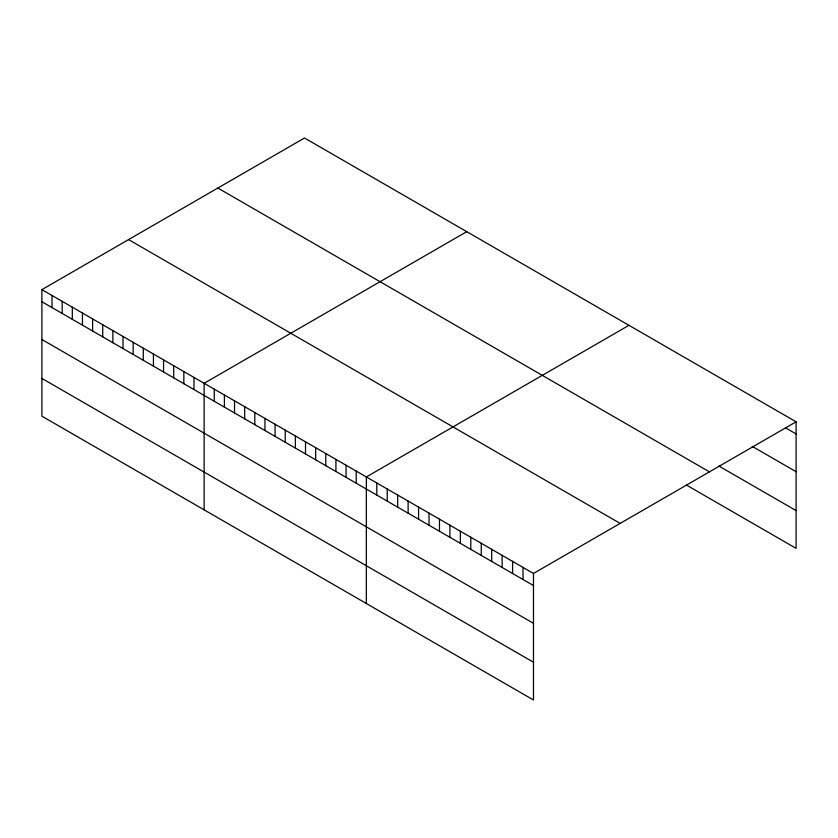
<?xml version="1.0" encoding="UTF-8"?>
<svg xmlns="http://www.w3.org/2000/svg" width="838" height="838" viewBox="0 0 838 838"><rect width="100%" height="100%" fill="white"/><g stroke="black" fill="none" stroke-linecap="round" stroke-linejoin="round"><path stroke-width="1.26" d="M41.9 289.634L533.481 573.443L533.481 699.992L41.9 416.182L41.9 289.634L304.519 138.008L796.1 421.818L796.1 548.366L686.416 485.045M466.745 231.665L204.126 383.291L204.126 509.839M628.961 325.322L366.342 476.948L366.342 603.496M533.481 573.443L796.1 421.818M785.656 427.904L796.1 433.937M752.231 446.371L796.1 471.7M718.795 465.98L796.1 510.604M217.859 188.047L709.44 471.857M128.56 239.595L620.141 523.404M41.9 301.743L533.481 585.553M41.9 339.505L533.481 623.315M41.9 378.42L533.481 662.23M523.038 567.41L523.038 579.519M512.584 561.376L512.584 573.496M502.14 555.353L502.14 567.462M491.697 549.319L491.697 561.429M481.253 543.286L481.253 555.395M470.799 537.252L470.799 549.372M460.355 531.229L460.355 543.338M449.912 525.196L449.912 537.305M439.468 519.162L439.468 531.271M429.025 513.128L429.025 525.248M418.571 507.105L418.571 519.214M408.127 501.072L408.127 513.181M397.683 495.038L397.683 507.147M387.24 489.004L387.24 501.124M376.786 482.981L376.786 495.09M356.202 471.092L356.202 483.201M346.063 465.237L346.063 477.356M335.923 459.381L335.923 471.501M325.783 453.536L325.783 465.645M315.654 447.681L315.654 459.79M305.514 441.825L305.514 453.934M295.374 435.97L295.374 448.089M285.234 430.114L285.234 442.234M275.094 424.269L275.094 436.378M264.955 418.413L264.955 430.523M254.815 412.558L254.815 424.667M244.675 406.702L244.675 418.811M234.535 400.847L234.535 412.966M224.395 394.991L224.395 407.111M214.256 389.146L214.256 401.255M193.987 377.435L193.987 389.544M183.847 371.58L183.847 383.699M173.707 365.724L173.707 377.844M163.567 359.879L163.567 371.988M153.427 354.024L153.427 366.133M143.288 348.168L143.288 360.277M133.148 342.313L133.148 354.422M123.008 336.457L123.008 348.577M112.868 330.601L112.868 342.721M102.728 324.756L102.728 336.866M92.599 318.901L92.599 331.01M82.459 313.045L82.459 325.154M72.319 307.19L72.319 319.309M62.18 301.334L62.18 313.454M52.04 295.489L52.04 307.598"/></g></svg>
